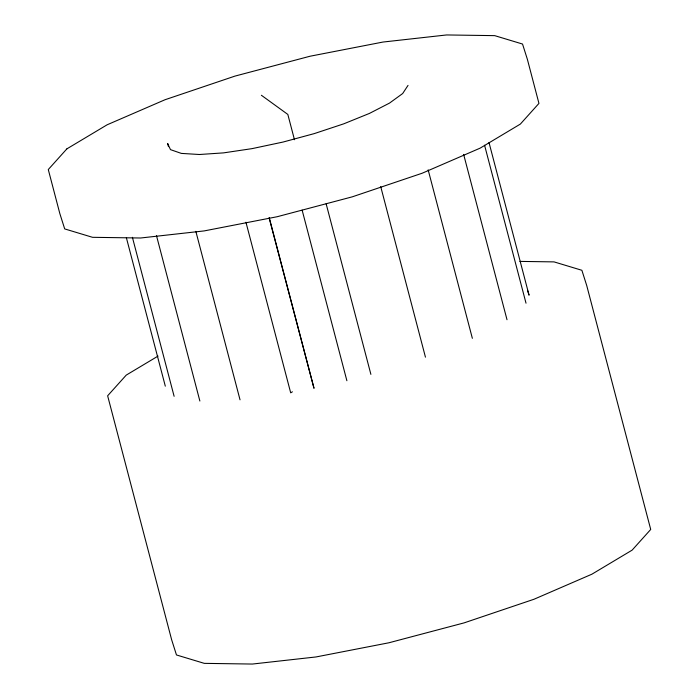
<?xml version="1.0" encoding="UTF-8"?>
<svg xmlns="http://www.w3.org/2000/svg" width="699" height="699" viewBox="0 0 699 699"><rect width="100%" height="100%" fill="white"/><g stroke="black" fill="none" stroke-linecap="round" stroke-linejoin="round"><path stroke-width="1.05" d="M408.024 85.392L402.676 93.535L389.5 103.103L369.404 113.43L343.742 123.837L314.27 133.605L282.999 142.063L252.051 148.634L223.549 152.88L199.425 154.505L181.329 153.396L170.486 149.638L167.638 143.478L168.468 146.641M158.044 356.088L126.239 375.11L107.637 395.791L171.622 639.672L176.471 654.963L204.3 663.36L252.374 664.05L315.992 656.955L388.932 642.774L464.04 622.896L533.984 599.261L591.896 574.194L632.123 550.139L650.717 529.458L586.732 285.576L581.883 270.286L554.054 261.889L519.873 261.4M292.409 391.807L290.697 392.829L245.943 222.238M261.391 95.274L287.831 114.435L294.471 139.739M527.509 290.312L529.064 295.196L489.003 142.509M484.573 145.235L526.015 303.191M463.638 154.409L507.011 319.731M428.155 169.848L472.358 338.333M380.702 186.572L425.455 357.163M326.136 203.785L370.889 374.376M302.134 210.137L346.887 380.728M269.255 217.704L314.008 388.294L269.124 217.896M195.834 231.334L240.037 399.819M156.497 235.694L199.87 401.025M132.399 237.311L174.121 396.316M126.362 237.695L165.314 386.171M66.877 148.861L48.283 169.542L59.843 213.623L64.701 228.914L92.53 237.311L140.604 238.001L204.222 230.906L277.162 216.725L352.27 196.838L422.205 173.212L480.126 148.144L520.344 124.09L538.946 103.4L527.378 59.328L522.529 44.037L494.7 35.64L446.626 34.95L383.008 42.045L310.068 56.226L234.96 76.104L165.016 99.739L107.104 124.806L66.877 148.861"/></g></svg>
